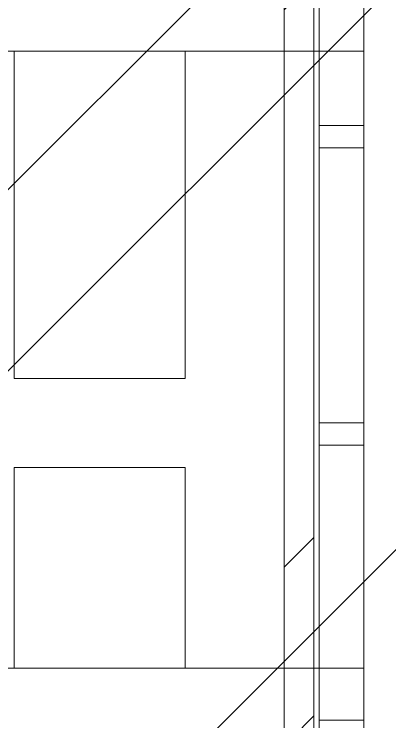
# Model space of a CAD drawing. Header units: millimetres. Extents: x -57519 to 497916, y -349472 to 446842.
# Drawn here: x 310878 to 312140, y 42702 to 45082 of the extents above; entities that cross this region are included whole.
import ezdxf

# ---------------------------------------------------------------- set-up
doc = ezdxf.new("R2010")
doc.units = ezdxf.units.MM
for name, color, linetype, lineweight in [('A-DETL-GENF', 92, 'Continuous', 5), ('A-FLOR', 192, 'Continuous', 5), ('A-GLAZ-CURT', 52, 'Continuous', 20), ('A-GLAZ-CWMG', 51, 'Continuous', 20), ('A-WALL', 113, 'Continuous', 20), ('I-FURN', 30, 'Continuous', 5)]:
    doc.layers.add(name, color=color, linetype=linetype, lineweight=lineweight)

# ---------------------------------------------------------------- blocks, each defined once
blk = doc.blocks.new('System Panel - C4 Expanded Metal Mesh-15091467-SITE COVERAGE')
at = {"layer": 'A-GLAZ-CURT', "lineweight": 5}
for p, q in [((62114.3, 42882.5), (62114.3, 43557.5)), ((62114.3, 43557.5), (62264.3, 43557.5)), ((62264.3, 43557.5), (62114.3, 43557.5)), ((62114.3, 43557.5), (62114.3, 42882.5)), ((62264.3, 43557.5), (62689.3, 43557.5)), ((62689.3, 43557.5), (62264.3, 43557.5)), ((62689.3, 43557.5), (62689.3, 42882.5)), ((62689.3, 42882.5), (62689.3, 43557.5)), ((62114.3, 41857.5), (62114.3, 42282.5)), ((62114.3, 42282.5), (62114.3, 41857.5)), ((62689.3, 42282.5), (62689.3, 41857.5)), ((62689.3, 41857.5), (62689.3, 42282.5)), ((62264.3, 41857.5), (62114.3, 41857.5)), ((62114.3, 41857.5), (62264.3, 41857.5)), ((62689.3, 41857.5), (62264.3, 41857.5)), ((62264.3, 41857.5), (62689.3, 41857.5))]:
    blk.add_line(p, q, dxfattribs=at)
blk = doc.blocks.new('System Panel - C4 Expanded Metal Mesh-15091448-SITE COVERAGE')
at = {"layer": 'A-GLAZ-CURT', "lineweight": 5}
for p, q in [((62114.3, 44807.5), (62114.3, 44957.5)), ((62114.3, 44957.5), (62114.3, 44807.5)), ((62689.3, 44957.5), (62689.3, 44807.5)), ((62689.3, 44807.5), (62689.3, 44957.5)), ((62114.3, 43857.5), (62114.3, 44807.5)), ((62114.3, 44807.5), (62114.3, 43857.5)), ((62689.3, 44807.5), (62689.3, 43857.5)), ((62689.3, 43857.5), (62689.3, 44807.5)), ((62264.3, 43857.5), (62114.3, 43857.5)), ((62114.3, 43857.5), (62264.3, 43857.5)), ((62689.3, 43857.5), (62264.3, 43857.5)), ((62264.3, 43857.5), (62689.3, 43857.5))]:
    blk.add_line(p, q, dxfattribs=at)
blk = doc.blocks.new('Rectangular Mullion - DLN_75 x 150mm _WD_-6631644-SITE COVERAGE')
at = {"layer": 'A-GLAZ-CWMG', "lineweight": 15}
for p, q in [((-75, 75), (0, 75)), ((-75, -75), (-75, 75)), ((0, 75), (0, -75)), ((0, -75), (-75, -75))]:
    blk.add_line(p, q, dxfattribs=at)
blk = doc.blocks.new('Furniture 3 - Furniture 3-16955423-SITE COVERAGE')
at = {"layer": 'I-FURN'}
h = blk.add_hatch(dxfattribs=at)
h.set_pattern_fill('FP_19', color=256, style=0, pattern_type=2)
h.set_pattern_definition([(45, (248763.4, 0), (-1237.437, 1237.437), []), (45, (248763.4, 1875), (-1237.437, 1237.437), [])])
h.paths.add_polyline_path([(63121.3, 40557.5), (63121.3, 45632.5), (63021.3, 45632.5), (63021.3, 40557.5)], flags=0)
for p, q in [((63021.3, 40557.5), (63021.3, 45632.5)), ((63121.3, 40557.5), (63121.3, 45632.5))]:
    blk.add_line(p, q, dxfattribs=at)

msp = doc.modelspace()

# ---------------------------------------------------------------- hatches: boundary and pattern name
at = {"layer": 'A-DETL-GENF'}
h = msp.add_hatch(dxfattribs=at)
h.set_pattern_fill('FP_40', color=250, style=0, pattern_type=2)
h.set_pattern_definition([(45, (248763.4, 0), (-1257.236, 1257.236), []), (45, (248763.4, 1905), (-1257.236, 1257.236), [])])
h.paths.add_polyline_path([(325750.1, -8642.5), (328562.7, -8642.5), (328562.7, 4657.5), (341312.7, 4657.5), (341312.7, 30557.5), (342712.7, 30557.5), (342712.7, 48907.7), (339962.7, 48907.7), (339962.7, 52157.5), (338962.7, 52157.5), (338962.7, 53757.5), (297512.7, 53757.5), (297512.7, 52247.5), (286277.7, 52247.5), (286277.7, 34407.5), (285902.7, 34407.5), (285902.7, 7407.5), (286277.7, 7407.5), (286277.7, -2267.5), (315555.2, -2267.5), (315555.2, -8642.5), (321257.1, -8642.5)], flags=0)

# ---------------------------------------------------------------- linework, layer by layer
at = {"layer": 'A-FLOR'}
for p, q in [((312052.7, 42282.5), (312052.7, 52007.5)), ((311902.7, 44707.5), (311902.7, 45682.5)), ((301402.7, 44957.5), (311902.7, 44957.5)), ((311902.7, 43707.5), (311902.7, 44632.5)), ((311902.7, 42707.5), (311902.7, 43632.5)), ((311902.7, 42882.5), (301402.7, 42882.5))]:
    msp.add_line(p, q, dxfattribs=at)
at = {"layer": 'A-WALL', "lineweight": 5}
for p, q in [((311902.7, 44957.5), (311902.7, 42882.5)), ((311902.7, 44957.5), (312052.7, 44957.5)), ((312052.7, 44957.5), (312052.7, 42882.5)), ((312052.7, 42882.5), (311902.7, 42882.5))]:
    msp.add_line(p, q, dxfattribs=at)

# ---------------------------------------------------------------- block references
at = {"layer": 'A-GLAZ-CURT', "lineweight": 5}
for name in ['System Panel - C4 Expanded Metal Mesh-15091448-SITE COVERAGE', 'System Panel - C4 Expanded Metal Mesh-15091467-SITE COVERAGE']:
    msp.add_blockref(name, (248763.4, 0), dxfattribs=at)
at = {"layer": 'A-GLAZ-CWMG', "lineweight": 5, "extrusion": (0, 0, -1), "rotation": 89.9999999999999}
for p in [(-311977.7, 44707.5), (-311977.7, 43707.5), (-311977.7, 42707.5)]:
    msp.add_blockref('Rectangular Mullion - DLN_75 x 150mm _WD_-6631644-SITE COVERAGE', p, dxfattribs=at)
at = {"layer": 'I-FURN'}
msp.add_blockref('Furniture 3 - Furniture 3-16955423-SITE COVERAGE', (248763.4, 0), dxfattribs=at)

doc.saveas('drawing.dxf')
